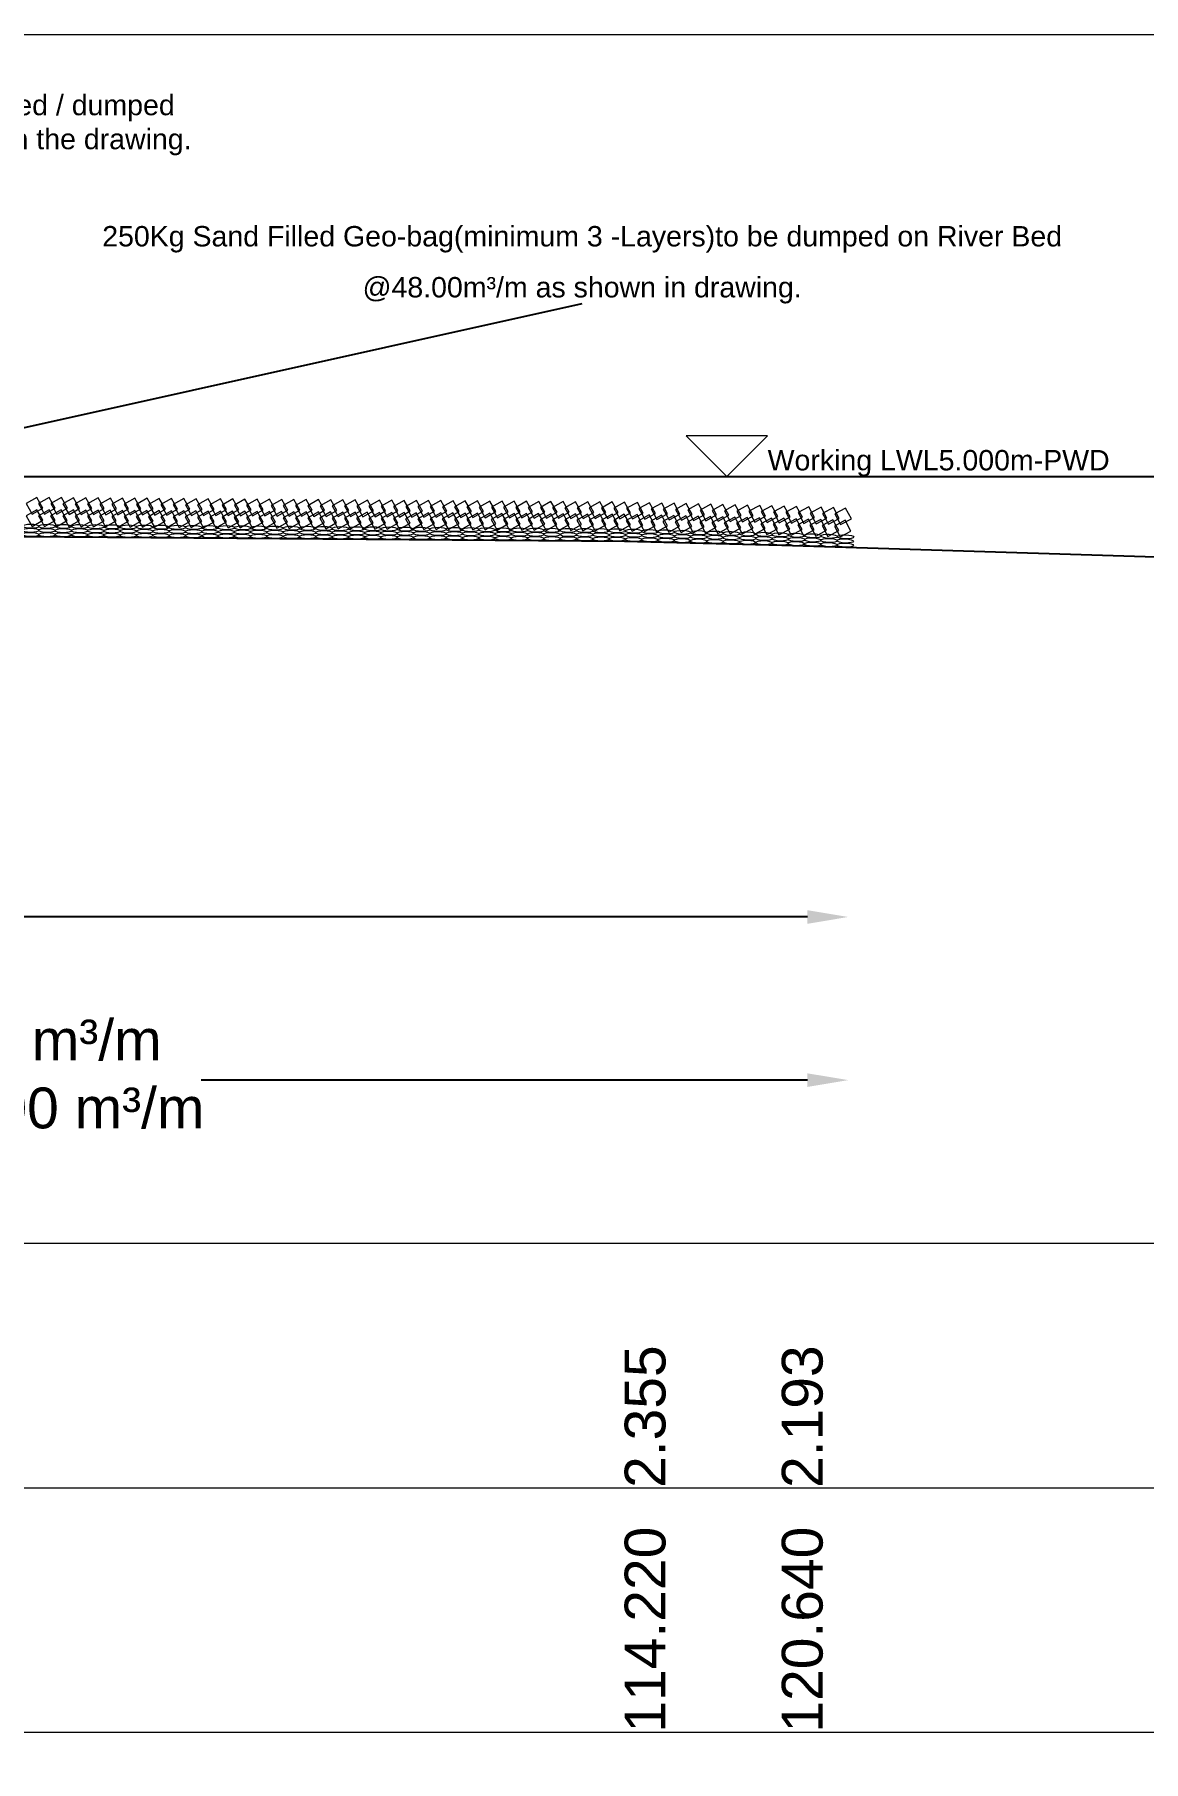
# Model space of a CAD drawing. Header units: inches. Extents: x 89000 to 215006, y -31937 to 0.
# Drawn here: x 163703 to 165062, y -2117 to 0 of the extents above; entities that cross this region are included whole.
import ezdxf

# ---------------------------------------------------------------- set-up
doc = ezdxf.new("R2010")
doc.units = ezdxf.units.IN
doc.header["$LTSCALE"] = 7
doc.header["$MEASUREMENT"] = 0
for name, color, linetype, lineweight in [('Cross section Data Border', 7, 'Continuous', 9), ('Cross Section Labels', 7, 'Continuous', 9), ('Existing_Bed_Level for Xsection', 7, 'Continuous', 25), ('Long Section Labels', 7, 'Continuous', 9)]:
    doc.layers.add(name, color=color, linetype=linetype, lineweight=lineweight)
doc.styles.get("Standard").update_dxf_attribs({"font": 'arial.ttf'})
doc.dimstyles.new('Appron Lebeling Style', dxfattribs={"dimtxt": 50, "dimasz": 50, "dimexe": 0.18, "dimexo": 0.0625, "dimgap": 0.09, "dimtad": 0, "dimtih": 1, "dimtoh": 1, "dimdec": 4, "dimzin": 0, "dimdsep": 46, "dimtxsty": 'Standard', "dimcen": 0.09, "dimse1": 1, "dimse2": 1, "dimadec": 0, "dimazin": 0, "dimtfac": 1, "dimtdec": 4, "dimtofl": 0, "dimtmove": 0, "dimatfit": 3, "dimfxl": 1, "dimtolj": 1, "dimtzin": 0, "dimarcsym": 0})
doc.dimstyles.get("Standard").update_dxf_attribs({"dimtxt": 0.18, "dimasz": 0.18, "dimexe": 0.18, "dimexo": 0.0625, "dimgap": 0.09, "dimtad": 0, "dimtih": 1, "dimtoh": 1, "dimdec": 4, "dimzin": 0, "dimdsep": 46, "dimtxsty": 'Standard', "dimcen": 0.09, "dimadec": 0, "dimazin": 0, "dimtfac": 1, "dimtdec": 4, "dimtofl": 0, "dimtmove": 0, "dimatfit": 3, "dimfxl": 1, "dimtolj": 1, "dimtzin": 0, "dimarcsym": 0})

# ---------------------------------------------------------------- blocks, each defined once
blk = doc.blocks.new('*D1')
at = {"layer": 'Cross Section Labels', "color": 0, "lineweight": -2, "transparency": 16777216}
for p, q in [((162453.3, -1081.9), (163429.2, -1081.9)), ((164650.6, -1081.9), (163674.7, -1081.9))]:
    blk.add_line(p, q, dxfattribs=at)
at = {"layer": 'Cross Section Labels', "color": 0, "transparency": 16777216}
for points in [[(162453.3, -1073.6), (162453.3, -1090.3), (162403.3, -1081.9)], [(164650.6, -1073.6), (164650.6, -1090.3), (164700.6, -1081.9)]]:
    blk.add_solid(points, dxfattribs=at)
at = {"layer": 'Defpoints', "color": 0, "transparency": 16777216}
for p in [(162403.3, -541.9), (164700.6, -628.7), (164700.6, -1081.9)]:
    blk.add_point(p, dxfattribs=at)
at = {"layer": 'Cross Section Labels', "color": 0, "transparency": 16777216, "insert": (163552, -1081.9), "char_height": 50, "attachment_point": 5}
blk.add_mtext('\\A1;63.00 m', dxfattribs=at)
blk = doc.blocks.new('*D2')
at = {"layer": 'Cross Section Labels', "color": 0, "lineweight": -2, "transparency": 16777216}
for p, q in [((162453.3, -1281.9), (163196.4, -1281.9)), ((164650.6, -1281.9), (163907.6, -1281.9))]:
    blk.add_line(p, q, dxfattribs=at)
at = {"layer": 'Cross Section Labels', "color": 0, "transparency": 16777216}
for points in [[(162453.3, -1273.6), (162453.3, -1290.3), (162403.3, -1281.9)], [(164650.6, -1273.6), (164650.6, -1290.3), (164700.6, -1281.9)]]:
    blk.add_solid(points, dxfattribs=at)
at = {"layer": 'Defpoints', "color": 0, "transparency": 16777216}
for p in [(162403.3, -541.9), (164700.6, -628.7), (164700.6, -1281.9)]:
    blk.add_point(p, dxfattribs=at)
at = {"layer": 'Cross Section Labels', "color": 0, "transparency": 16777216, "insert": (163552, -1281.9), "char_height": 50, "attachment_point": 5}
blk.add_mtext('\\A1;Block @49.00 m³/m ^JGoo Bag @48.00 m³/m ', dxfattribs=at)

msp = doc.modelspace()

# ---------------------------------------------------------------- linework, layer by layer
at = {"layer": 'Cross section Data Border'}
msp.add_lwpolyline([(160100, -1481.92), (169054.2, -1481.92), (169054.2, -2081.92), (160100, -2081.92)], close=True, dxfattribs=at)
msp.add_lwpolyline([(160100, -1781.92), (169054.2, -1781.92)], dxfattribs=at)
at = {"layer": 'Cross Section Labels'}
msp.add_lwpolyline([(164551.80961, -541.92), (164601.80961, -491.92), (164501.80961, -491.92)], close=True, dxfattribs=at)
at = {"layer": 'Existing_Bed_Level for Xsection'}
for points in [[(162224, -456.72), (162518.9, -596.82), (162954.2, -606.87), (163000.7, -610.02), (164426.6, -621.27), (164619.2, -626.13), (165431.3, -651.54)], [(161000, -541.92), (168954.2, -541.92)]]:
    msp.add_lwpolyline(points, dxfattribs=at)
at = {"layer": 'Long Section Labels'}
for points in [[(160000, 0), (170000, 0), (170000, -7071), (160000, -7071)], [(163706.34753, -567.54235), (163693.29395, -574.93181), (163700.68342, -587.98538), (163713.73699, -580.59592)], [(163721.34706, -567.66069), (163708.29349, -575.05015), (163715.68295, -588.10373), (163728.73652, -580.71426)], [(163736.34659, -567.77903), (163723.29302, -575.16849), (163730.68248, -588.22207), (163743.73606, -580.83261)], [(163751.34613, -567.89737), (163738.29255, -575.28684), (163745.68202, -588.34041), (163758.73559, -580.95095)], [(163766.34566, -568.01572), (163753.29208, -575.40518), (163760.68155, -588.45875), (163773.73512, -581.06929)], [(163781.34519, -568.13406), (163768.29162, -575.52352), (163775.68108, -588.5771), (163788.73466, -581.18763)], [(163796.34473, -568.2524), (163783.29115, -575.64186), (163790.68062, -588.69544), (163803.73419, -581.30598)], [(163811.34426, -568.37074), (163798.29068, -575.76021), (163805.68015, -588.81378), (163818.73372, -581.42432)], [(163826.34379, -568.48909), (163813.29022, -575.87855), (163820.67968, -588.93213), (163833.73326, -581.54266)], [(163841.34333, -568.60743), (163828.28975, -575.99689), (163835.67921, -589.05047), (163848.73279, -581.661)], [(163856.34286, -568.72577), (163843.28928, -576.11524), (163850.67875, -589.16881), (163863.73232, -581.77935)], [(163871.34239, -568.84411), (163858.28882, -576.23358), (163865.67828, -589.28715), (163878.73186, -581.89769)], [(163886.34193, -568.96246), (163873.28835, -576.35192), (163880.67781, -589.4055), (163893.73139, -582.01603)], [(163901.34146, -569.0808), (163888.28788, -576.47026), (163895.67735, -589.52384), (163908.73092, -582.13437)], [(163916.34099, -569.19914), (163903.28742, -576.58861), (163910.67688, -589.64218), (163923.73046, -582.25272)], [(163931.34052, -569.31748), (163918.28695, -576.70695), (163925.67641, -589.76052), (163938.72999, -582.37106)], [(163946.34006, -569.43583), (163933.28648, -576.82529), (163940.67595, -589.87887), (163953.72952, -582.4894)], [(163961.33959, -569.55417), (163948.28602, -576.94363), (163955.67548, -589.99721), (163968.72906, -582.60774)], [(163976.33912, -569.67251), (163963.28555, -577.06198), (163970.67501, -590.11555), (163983.72859, -582.72609)], [(163991.33866, -569.79085), (163978.28508, -577.18032), (163985.67455, -590.23389), (163998.72812, -582.84443)], [(164006.33819, -569.9092), (163993.28462, -577.29866), (164000.67408, -590.35224), (164013.72765, -582.96277)], [(164021.33772, -570.02754), (164008.28415, -577.417), (164015.67361, -590.47058), (164028.72719, -583.08112)], [(164036.33726, -570.14588), (164023.28368, -577.53535), (164030.67315, -590.58892), (164043.72672, -583.19946)], [(164051.33679, -570.26423), (164038.28321, -577.65369), (164045.67268, -590.70726), (164058.72625, -583.3178)], [(164066.33632, -570.38257), (164053.28275, -577.77203), (164060.67221, -590.82561), (164073.72579, -583.43614)], [(164081.33586, -570.50091), (164068.28228, -577.89037), (164075.67175, -590.94395), (164088.72532, -583.55449)], [(164096.33539, -570.61925), (164083.28181, -578.00872), (164090.67128, -591.06229), (164103.72485, -583.67283)], [(164111.33492, -570.7376), (164098.28135, -578.12706), (164105.67081, -591.18063), (164118.72439, -583.79117)], [(164126.33446, -570.85594), (164113.28088, -578.2454), (164120.67034, -591.29898), (164133.72392, -583.90951)], [(164141.33399, -570.97428), (164128.28041, -578.36375), (164135.66988, -591.41732), (164148.72345, -584.02786)], [(164156.33352, -571.09262), (164143.27995, -578.48209), (164150.66941, -591.53566), (164163.72299, -584.1462)], [(164171.33306, -571.21097), (164158.27948, -578.60043), (164165.66894, -591.65401), (164178.72252, -584.26454)], [(164186.33259, -571.32931), (164173.27901, -578.71877), (164180.66848, -591.77235), (164193.72205, -584.38288)], [(164201.33212, -571.44765), (164188.27855, -578.83712), (164195.66801, -591.89069), (164208.72159, -584.50123)], [(164216.33165, -571.56599), (164203.27808, -578.95546), (164210.66754, -592.00903), (164223.72112, -584.61957)], [(163706.22918, -582.54188), (163693.17561, -589.93134), (163700.56507, -602.98492), (163713.61865, -595.59545)], [(163721.22872, -582.66022), (163708.17514, -590.04968), (163715.56461, -603.10326), (163728.61818, -595.7138)], [(163736.22825, -582.77856), (163723.17468, -590.16803), (163730.56414, -603.2216), (163743.61772, -595.83214)], [(163751.22778, -582.89691), (163738.17421, -590.28637), (163745.56367, -603.33995), (163758.61725, -595.95048)], [(163766.22732, -583.01525), (163753.17374, -590.40471), (163760.56321, -603.45829), (163773.61678, -596.06882)], [(163781.22685, -583.13359), (163768.17328, -590.52306), (163775.56274, -603.57663), (163788.61631, -596.18717)], [(163796.22638, -583.25193), (163783.17281, -590.6414), (163790.56227, -603.69497), (163803.61585, -596.30551)], [(163811.22592, -583.37028), (163798.17234, -590.75974), (163805.56181, -603.81332), (163818.61538, -596.42385)], [(163826.22545, -583.48862), (163813.17187, -590.87808), (163820.56134, -603.93166), (163833.61491, -596.54219)], [(163841.22498, -583.60696), (163828.17141, -590.99643), (163835.56087, -604.05), (163848.61445, -596.66054)], [(163856.22452, -583.7253), (163843.17094, -591.11477), (163850.56041, -604.16834), (163863.61398, -596.77888)], [(163871.22405, -583.84365), (163858.17047, -591.23311), (163865.55994, -604.28669), (163878.61351, -596.89722)], [(163886.22358, -583.96199), (163873.17001, -591.35145), (163880.55947, -604.40503), (163893.61305, -597.01556)], [(163901.22312, -584.08033), (163888.16954, -591.4698), (163895.559, -604.52337), (163908.61258, -597.13391)], [(163916.22265, -584.19867), (163903.16907, -591.58814), (163910.55854, -604.64171), (163923.61211, -597.25225)], [(163931.22218, -584.31702), (163918.16861, -591.70648), (163925.55807, -604.76006), (163938.61165, -597.37059)], [(163946.22172, -584.43536), (163933.16814, -591.82482), (163940.5576, -604.8784), (163953.61118, -597.48894)], [(163961.22125, -584.5537), (163948.16767, -591.94317), (163955.55714, -604.99674), (163968.61071, -597.60728)], [(163976.22078, -584.67205), (163963.16721, -592.06151), (163970.55667, -605.11508), (163983.61025, -597.72562)], [(163991.22031, -584.79039), (163978.16674, -592.17985), (163985.5562, -605.23343), (163998.60978, -597.84396)], [(164006.21985, -584.90873), (163993.16627, -592.29819), (164000.55574, -605.35177), (164013.60931, -597.96231)], [(164021.21938, -585.02707), (164008.16581, -592.41654), (164015.55527, -605.47011), (164028.60885, -598.08065)], [(164036.21891, -585.14542), (164023.16534, -592.53488), (164030.5548, -605.58846), (164043.60838, -598.19899)], [(164051.21845, -585.26376), (164038.16487, -592.65322), (164045.55434, -605.7068), (164058.60791, -598.31733)], [(164066.21798, -585.3821), (164053.16441, -592.77157), (164060.55387, -605.82514), (164073.60744, -598.43568)], [(164081.21751, -585.50044), (164068.16394, -592.88991), (164075.5534, -605.94348), (164088.60698, -598.55402)], [(164096.21705, -585.61879), (164083.16347, -593.00825), (164090.55294, -606.06183), (164103.60651, -598.67236)], [(164111.21658, -585.73713), (164098.163, -593.12659), (164105.55247, -606.18017), (164118.60604, -598.7907)], [(164126.21611, -585.85547), (164113.16254, -593.24494), (164120.552, -606.29851), (164133.60558, -598.90905)], [(164141.21565, -585.97381), (164128.16207, -593.36328), (164135.55154, -606.41685), (164148.60511, -599.02739)], [(164156.21518, -586.09216), (164143.1616, -593.48162), (164150.55107, -606.5352), (164163.60464, -599.14573)], [(164171.21471, -586.2105), (164158.16114, -593.59996), (164165.5506, -606.65354), (164178.60418, -599.26407)], [(164186.21425, -586.32884), (164173.16067, -593.71831), (164180.55013, -606.77188), (164193.60371, -599.38242)], [(164201.21378, -586.44718), (164188.1602, -593.83665), (164195.54967, -606.89022), (164208.60324, -599.50076)], [(164216.21331, -586.56553), (164203.15974, -593.95499), (164210.5492, -607.00857), (164223.60278, -599.6191)], [(164231.21285, -586.68387), (164218.15927, -594.07333), (164225.54873, -607.12691), (164238.60231, -599.73745)], [(164231.33119, -571.68434), (164218.27761, -579.0738), (164225.66708, -592.12738), (164238.72065, -584.73791)], [(164246.21238, -586.80221), (164233.1588, -594.19168), (164240.54827, -607.24525), (164253.60184, -599.85579)], [(164246.33072, -571.80268), (164233.27715, -579.19214), (164240.66661, -592.24572), (164253.72019, -584.85625)], [(164261.21191, -586.92056), (164248.15834, -594.31002), (164255.5478, -607.36359), (164268.60138, -599.97413)], [(164261.33025, -571.92102), (164248.27668, -579.31049), (164255.66614, -592.36406), (164268.71972, -584.9746)], [(164276.21144, -587.0389), (164263.15787, -594.42836), (164270.54733, -607.48194), (164283.60091, -600.09247)], [(164276.32979, -572.03936), (164263.27621, -579.42883), (164270.66568, -592.4824), (164283.71925, -585.09294)], [(164291.21098, -587.15724), (164278.1574, -594.5467), (164285.54687, -607.60028), (164298.60044, -600.21082)], [(164291.32932, -572.15771), (164278.27575, -579.54717), (164285.66521, -592.60075), (164298.71878, -585.21128)], [(164306.21051, -587.27558), (164293.15694, -594.66505), (164300.5464, -607.71862), (164313.59998, -600.32916)], [(164306.32885, -572.27605), (164293.27528, -579.66551), (164300.66474, -592.71909), (164313.71832, -585.32963)], [(164321.21004, -587.39393), (164308.15647, -594.78339), (164315.54593, -607.83696), (164328.59951, -600.4475)], [(164321.32839, -572.39439), (164308.27481, -579.78386), (164315.66428, -592.83743), (164328.71785, -585.44797)], [(164336.20958, -587.51227), (164323.156, -594.90173), (164330.54547, -607.95531), (164343.59904, -600.56584)], [(164336.32792, -572.51274), (164323.27435, -579.9022), (164330.66381, -592.95577), (164343.71738, -585.56631)], [(164351.20911, -587.63061), (164338.15554, -595.02008), (164345.545, -608.07365), (164358.59857, -600.68419)], [(164351.32745, -572.63108), (164338.27388, -580.02054), (164345.66334, -593.07412), (164358.71692, -585.68465)], [(164366.20864, -587.74895), (164353.15507, -595.13842), (164360.54453, -608.19199), (164373.59811, -600.80253)], [(164366.32699, -572.74942), (164353.27341, -580.13888), (164360.66288, -593.19246), (164373.71645, -585.803)], [(164381.20818, -587.8673), (164368.1546, -595.25676), (164375.54407, -608.31034), (164388.59764, -600.92087)], [(164381.32652, -572.86776), (164368.27294, -580.25723), (164375.66241, -593.3108), (164388.71598, -585.92134)], [(164396.20771, -587.98564), (164383.15414, -595.3751), (164390.5436, -608.42868), (164403.59717, -601.03921)], [(164396.32605, -572.98611), (164383.27248, -580.37557), (164390.66194, -593.42914), (164403.71552, -586.03968)], [(164411.20724, -588.10398), (164398.15367, -595.49345), (164405.54313, -608.54702), (164418.59671, -601.15756)], [(164411.32559, -573.10445), (164398.27201, -580.49391), (164405.66147, -593.54749), (164418.71505, -586.15802)], [(164426.20678, -588.22232), (164413.1532, -595.61179), (164420.54267, -608.66536), (164433.59624, -601.2759)], [(164426.32512, -573.22279), (164413.27154, -580.61226), (164420.66101, -593.66583), (164433.71458, -586.27637)], [(164441.77504, -588.59886), (164428.59531, -595.76089), (164435.75734, -608.94062), (164448.93707, -601.77859)], [(164442.15342, -573.60363), (164428.97369, -580.76566), (164436.13572, -593.94539), (164449.31545, -586.78336)], [(164456.77026, -588.97724), (164443.59053, -596.13928), (164450.75257, -609.31901), (164463.9323, -602.15697)], [(164457.14865, -573.98202), (164443.96892, -581.14405), (164451.13095, -594.32378), (164464.31068, -587.16175)], [(164471.76549, -589.35563), (164458.58576, -596.51766), (164465.74779, -609.69739), (164478.92752, -602.53536)], [(164472.14388, -574.3604), (164458.96414, -581.52243), (164466.12618, -594.70216), (164479.30591, -587.54013)], [(164486.76072, -589.73401), (164473.58099, -596.89604), (164480.74302, -610.07577), (164493.92275, -602.91374)], [(164487.1391, -574.73878), (164473.95937, -581.90082), (164481.1214, -595.08055), (164494.30113, -587.91851)], [(164501.75594, -590.1124), (164488.57621, -597.27443), (164495.73825, -610.45416), (164508.91798, -603.29213)], [(164502.13433, -575.11717), (164488.9546, -582.2792), (164496.11663, -595.45893), (164509.29636, -588.2969)], [(164516.75117, -590.49078), (164503.57144, -597.65281), (164510.73347, -610.83254), (164523.9132, -603.67051)], [(164517.12956, -575.49555), (164503.94983, -582.65759), (164511.11186, -595.83732), (164524.29159, -588.67528)], [(164531.7464, -590.86916), (164518.56667, -598.0312), (164525.7287, -611.21093), (164538.90843, -604.04889)], [(164532.12478, -575.87394), (164518.94505, -583.03597), (164526.10708, -596.2157), (164539.28681, -589.05367)], [(164546.74162, -591.24755), (164533.56189, -598.40958), (164540.72393, -611.58931), (164553.90366, -604.42728)], [(164547.12001, -576.25232), (164533.94028, -583.41435), (164541.10231, -596.59408), (164554.28204, -589.43205)], [(164561.73685, -591.62593), (164548.55712, -598.78796), (164555.71915, -611.96769), (164568.89888, -604.80566)], [(164562.11524, -576.63071), (164548.93551, -583.79274), (164556.09754, -596.97247), (164569.27727, -589.81044)], [(164576.73208, -592.00432), (164563.55235, -599.16635), (164570.71438, -612.34608), (164583.89411, -605.18405)], [(164577.11046, -577.00909), (164563.93073, -584.17112), (164571.09276, -597.35085), (164584.27249, -590.18882)], [(164591.7273, -592.3827), (164578.54757, -599.54473), (164585.70961, -612.72446), (164598.88934, -605.56243)], [(164592.10569, -577.38747), (164578.92596, -584.54951), (164586.08799, -597.72924), (164599.26772, -590.5672)], [(164606.72253, -592.76108), (164593.5428, -599.92312), (164600.70483, -613.10285), (164613.88456, -605.94081)], [(164607.10092, -577.76586), (164593.92119, -584.92789), (164601.08322, -598.10762), (164614.26295, -590.94559)], [(164622.09614, -578.14424), (164608.91641, -585.30627), (164616.07844, -598.48601), (164629.25818, -591.32397)], [(164637.3791, -578.63175), (164624.15628, -585.71391), (164631.23843, -598.93673), (164644.46126, -591.85458)], [(164652.37176, -579.10086), (164639.14894, -586.18302), (164646.23109, -599.40584), (164659.45392, -592.32369)], [(164667.36443, -579.56997), (164654.1416, -586.65213), (164661.22376, -599.87495), (164674.44658, -592.7928)], [(164682.35709, -580.03908), (164669.13426, -587.12124), (164676.21642, -600.34406), (164689.43924, -593.26191)], [(164697.34975, -580.50819), (164684.12693, -587.59034), (164691.20908, -600.81317), (164704.43191, -593.73101)], [(164621.71776, -593.13947), (164608.53803, -600.3015), (164615.70006, -613.48123), (164628.87979, -606.3192)], [(164636.90999, -593.62442), (164623.68717, -600.70657), (164630.76932, -613.9294), (164643.99215, -606.84724)], [(164651.90265, -594.09353), (164638.67983, -601.17568), (164645.76198, -614.3985), (164658.98481, -607.31635)], [(164666.89532, -594.56263), (164653.67249, -601.64479), (164660.75465, -614.86761), (164673.97747, -607.78546)], [(164681.88798, -595.03174), (164668.66516, -602.1139), (164675.74731, -615.33672), (164688.97013, -608.25457)], [(164696.88064, -595.50085), (164683.65782, -602.58301), (164690.73997, -615.80583), (164703.9628, -608.72368)]]:
    msp.add_lwpolyline(points, close=True, dxfattribs=at)
for centre, major_axis in [((163698.64151, -612.97651), (9.98369, -0.07877)), ((163698.68175, -607.87667), (9.98369, -0.07877)), ((163698.72198, -602.77682), (9.98369, -0.07877)), ((163718.60889, -613.13405), (9.98369, -0.07877)), ((163718.64912, -608.0342), (9.98369, -0.07877)), ((163718.68936, -602.93436), (9.98369, -0.07877)), ((163738.57627, -613.29158), (9.98369, -0.07877)), ((163738.6165, -608.19174), (9.98369, -0.07877)), ((163738.65674, -603.0919), (9.98369, -0.07877)), ((163758.54365, -613.44912), (9.98369, -0.07877)), ((163758.58388, -608.34928), (9.98369, -0.07877)), ((163758.62412, -603.24944), (9.98369, -0.07877)), ((163778.51102, -613.60666), (9.98369, -0.07877)), ((163778.55126, -608.50682), (9.98369, -0.07877)), ((163778.5915, -603.40698), (9.98369, -0.07877)), ((163798.4784, -613.7642), (9.98369, -0.07877)), ((163798.51864, -608.66435), (9.98369, -0.07877)), ((163798.55888, -603.56451), (9.98369, -0.07877)), ((163818.44578, -613.92173), (9.98369, -0.07877)), ((163818.48602, -608.82189), (9.98369, -0.07877)), ((163818.52625, -603.72205), (9.98369, -0.07877)), ((163838.41316, -614.07927), (9.98369, -0.07877)), ((163838.4534, -608.97943), (9.98369, -0.07877)), ((163838.49363, -603.87959), (9.98369, -0.07877)), ((163858.38054, -614.23681), (9.98369, -0.07877)), ((163858.42077, -609.13697), (9.98369, -0.07877)), ((163858.46101, -604.03713), (9.98369, -0.07877)), ((163878.34792, -614.39435), (9.98369, -0.07877)), ((163878.38815, -609.29451), (9.98369, -0.07877)), ((163878.42839, -604.19466), (9.98369, -0.07877)), ((163898.3153, -614.55188), (9.98369, -0.07877)), ((163898.35553, -609.45204), (9.98369, -0.07877)), ((163898.39577, -604.3522), (9.98369, -0.07877)), ((163918.28267, -614.70942), (9.98369, -0.07877)), ((163918.32291, -609.60958), (9.98369, -0.07877)), ((163918.36315, -604.50974), (9.98369, -0.07877)), ((163938.25005, -614.86696), (9.98369, -0.07877)), ((163938.29029, -609.76712), (9.98369, -0.07877)), ((163938.33053, -604.66728), (9.98369, -0.07877)), ((163958.21743, -615.0245), (9.98369, -0.07877)), ((163958.25767, -609.92466), (9.98369, -0.07877)), ((163958.2979, -604.82481), (9.98369, -0.07877)), ((163978.18481, -615.18204), (9.98369, -0.07877)), ((163978.22505, -610.08219), (9.98369, -0.07877)), ((163978.26528, -604.98235), (9.98369, -0.07877)), ((163998.15219, -615.33957), (9.98369, -0.07877)), ((163998.19242, -610.23973), (9.98369, -0.07877)), ((163998.23266, -605.13989), (9.98369, -0.07877)), ((164018.11957, -615.49711), (9.98369, -0.07877)), ((164018.1598, -610.39727), (9.98369, -0.07877)), ((164018.20004, -605.29743), (9.98369, -0.07877)), ((164038.08694, -615.65465), (9.98369, -0.07877)), ((164038.12718, -610.55481), (9.98369, -0.07877)), ((164038.16742, -605.45497), (9.98369, -0.07877)), ((164058.05432, -615.81219), (9.98369, -0.07877)), ((164058.09456, -610.71234), (9.98369, -0.07877)), ((164058.1348, -605.6125), (9.98369, -0.07877)), ((164078.0217, -615.96972), (9.98369, -0.07877)), ((164078.06194, -610.86988), (9.98369, -0.07877)), ((164078.10217, -605.77004), (9.98369, -0.07877)), ((164097.98908, -616.12726), (9.98369, -0.07877)), ((164098.02932, -611.02742), (9.98369, -0.07877)), ((164098.06955, -605.92758), (9.98369, -0.07877)), ((164117.95646, -616.2848), (9.98369, -0.07877)), ((164117.9967, -611.18496), (9.98369, -0.07877)), ((164118.03693, -606.08512), (9.98369, -0.07877)), ((164137.92384, -616.44234), (9.98369, -0.07877)), ((164137.96407, -611.3425), (9.98369, -0.07877)), ((164138.00431, -606.24265), (9.98369, -0.07877)), ((164157.93145, -611.50003), (9.98369, -0.07877)), ((164157.97169, -606.40019), (9.98369, -0.07877)), ((164177.89883, -611.65757), (9.98369, -0.07877)), ((164177.93907, -606.55773), (9.98369, -0.07877)), ((164197.86621, -611.81511), (9.98369, -0.07877)), ((164197.90645, -606.71527), (9.98369, -0.07877)), ((164217.83359, -611.97265), (9.98369, -0.07877)), ((164217.87382, -606.87281), (9.98369, -0.07877)), ((164237.80097, -612.13018), (9.98369, -0.07877)), ((164237.8412, -607.03034), (9.98369, -0.07877)), ((164257.76835, -612.28772), (9.98369, -0.07877)), ((164257.80858, -607.18788), (9.98369, -0.07877)), ((164277.73572, -612.44526), (9.98369, -0.07877)), ((164277.77596, -607.34542), (9.98369, -0.07877)), ((164297.7031, -612.6028), (9.98369, -0.07877)), ((164297.74334, -607.50296), (9.98369, -0.07877)), ((164317.67048, -612.76033), (9.98369, -0.07877)), ((164317.71072, -607.66049), (9.98369, -0.07877)), ((164337.63786, -612.91787), (9.98369, -0.07877)), ((164337.6781, -607.81803), (9.98369, -0.07877)), ((164357.60524, -613.07541), (9.98369, -0.07877)), ((164357.64547, -607.97557), (9.98369, -0.07877)), ((164377.57262, -613.23295), (9.98369, -0.07877)), ((164377.61285, -608.13311), (9.98369, -0.07877)), ((164397.54, -613.39049), (9.98369, -0.07877)), ((164397.58023, -608.29064), (9.98369, -0.07877)), ((164417.50737, -613.54802), (9.98369, -0.07877)), ((164417.54761, -608.44818), (9.98369, -0.07877)), ((164437.60427, -613.89524), (9.98082, -0.25185)), ((164437.73292, -608.79687), (9.98082, -0.25185)), ((164457.56591, -614.39895), (9.98082, -0.25185)), ((164457.69457, -609.30057), (9.98082, -0.25185)), ((164477.52756, -614.90265), (9.98082, -0.25185)), ((164477.65621, -609.80428), (9.98082, -0.25185)), ((164497.48921, -615.40636), (9.98082, -0.25185)), ((164497.61786, -610.30798), (9.98082, -0.25185)), ((164517.45085, -615.91006), (9.98082, -0.25185)), ((164517.5795, -610.81169), (9.98082, -0.25185)), ((164537.4125, -616.41377), (9.98082, -0.25185)), ((164537.54115, -611.31539), (9.98082, -0.25185)), ((164557.50279, -611.8191), (9.98082, -0.25185)), ((164577.46444, -612.3228), (9.98082, -0.25185)), ((164597.42609, -612.82651), (9.98082, -0.25185)), ((164617.38773, -613.33021), (9.98082, -0.25185)), ((164637.42345, -613.94396), (9.97912, -0.31224)), ((164657.38168, -614.56844), (9.97912, -0.31224)), ((164677.33991, -615.19291), (9.97912, -0.31224)), ((164697.29814, -615.81739), (9.97912, -0.31224)), ((164157.89122, -616.59987), (9.98369, -0.07877)), ((164177.85859, -616.75741), (9.98369, -0.07877)), ((164197.82597, -616.91495), (9.98369, -0.07877)), ((164217.79335, -617.07249), (9.98369, -0.07877)), ((164237.76073, -617.23003), (9.98369, -0.07877)), ((164257.72811, -617.38756), (9.98369, -0.07877)), ((164277.69549, -617.5451), (9.98369, -0.07877)), ((164297.66287, -617.70264), (9.98369, -0.07877)), ((164317.63024, -617.86018), (9.98369, -0.07877)), ((164337.59762, -618.01771), (9.98369, -0.07877)), ((164357.565, -618.17525), (9.98369, -0.07877)), ((164377.53238, -618.33279), (9.98369, -0.07877)), ((164397.49976, -618.49033), (9.98369, -0.07877)), ((164417.46714, -618.64786), (9.98369, -0.07877)), ((164437.47562, -618.99362), (9.98082, -0.25185)), ((164457.43726, -619.49732), (9.98082, -0.25185)), ((164477.39891, -620.00103), (9.98082, -0.25185)), ((164497.36056, -620.50474), (9.98082, -0.25185)), ((164517.3222, -621.00844), (9.98082, -0.25185)), ((164537.28385, -621.51215), (9.98082, -0.25185)), ((164557.24549, -622.01585), (9.98082, -0.25185)), ((164557.37414, -616.91747), (9.98082, -0.25185)), ((164577.20714, -622.51956), (9.98082, -0.25185)), ((164577.33579, -617.42118), (9.98082, -0.25185)), ((164597.16878, -623.02326), (9.98082, -0.25185)), ((164597.29744, -617.92488), (9.98082, -0.25185)), ((164617.13043, -623.52697), (9.98082, -0.25185)), ((164617.25908, -618.42859), (9.98082, -0.25185)), ((164637.10445, -624.13897), (9.97912, -0.31224)), ((164637.26395, -619.04146), (9.97912, -0.31224)), ((164657.06268, -624.76345), (9.97912, -0.31224)), ((164657.22218, -619.66594), (9.97912, -0.31224)), ((164677.02092, -625.38793), (9.97912, -0.31224)), ((164677.18041, -620.29042), (9.97912, -0.31224)), ((164696.97915, -626.0124), (9.97912, -0.31224)), ((164697.13865, -620.9149), (9.97912, -0.31224))]:
    msp.add_ellipse(centre, major_axis=major_axis, ratio=0.255, dxfattribs=at)

# ---------------------------------------------------------------- texts
at = {"layer": 'Cross Section Labels', "char_height": 25}
for s, insert, attachment_point in [(' Assorted 2 Layers C.C Blocks(excluding Blocks at key) to be Placed / dumped^J@49.00 m³/m (excluding void) at or below Working LWL as shown in the drawing.^J450 x 450 x 450-------- - 60 % by volume^J350 x 350 x 350-------- - 40 % by volume', (163265.77957, -231.50428), 8), ('Working LWL5.000m-PWD', (164601.80961, -541.92), 7)]:
    msp.add_mtext(s, dxfattribs=dict(at, insert=insert, attachment_point=attachment_point))
at = {"layer": 'Cross Section Labels', "insert": (164374.51051, -329.83722), "char_height": 25, "width": 1200.1262692, "attachment_point": 8, "line_spacing_factor": 0.5}
msp.add_mtext('\\pxsm1.5;250Kg Sand Filled Geo-bag(minimum 3 -Layers)to be dumped on River Bed^J@48.00m³/m as shown in drawing.', dxfattribs=at)
at = {"layer": 'Long Section Labels', "char_height": 50, "attachment_point": 1, "rotation": 90}
for s, insert in [('2.355', (164426.6, -1781.92)), ('2.193', (164619.2, -1781.92)), ('114.220', (164426.6, -2081.92)), ('120.640', (164619.2, -2081.92))]:
    msp.add_mtext(s, dxfattribs=dict(at, insert=insert))

# ---------------------------------------------------------------- dimensions: what is measured, and where the dimension line sits
at = {"layer": 'Cross Section Labels'}
for base, text, picture, middle in [((164700.59359, -1081.92), '63.00 m', '*D1', (163551.9666, -1081.92)), ((164700.59359, -1281.92), 'Block @49.00 m³/m ^JGoo Bag @48.00 m³/m ', '*D2', (163551.9666, -1281.92))]:
    dim = msp.add_linear_dim(base=base, p1=(162403.33961, -541.92), p2=(164700.59359, -628.67674), text=text, dimstyle='Appron Lebeling Style', dxfattribs=at)
    dim.commit()
    dim.dimension.update_dxf_attribs({"geometry": picture, "text_midpoint": middle})

# ---------------------------------------------------------------- leaders
at = {"layer": 'Cross Section Labels', "annotation_type": 0, "has_hookline": 1, "hookline_direction": 0}
for points, override, text_width in [([(162977.52848, -571.6642), (162977.52848, -451.92), (163229.68957, -231.50428), (163265.68957, -231.50428)], {"dimasz": 36}, 1255.38881), ([(163555.74522, -609.40701), (163555.74522, -511.92), (164374.42051, -329.83722)], {"dimasz": 72}, 1172.86835)]:
    msp.add_leader(points, dimstyle='Standard', override=override, dxfattribs=dict(at, text_width=text_width))

doc.saveas('drawing.dxf')
